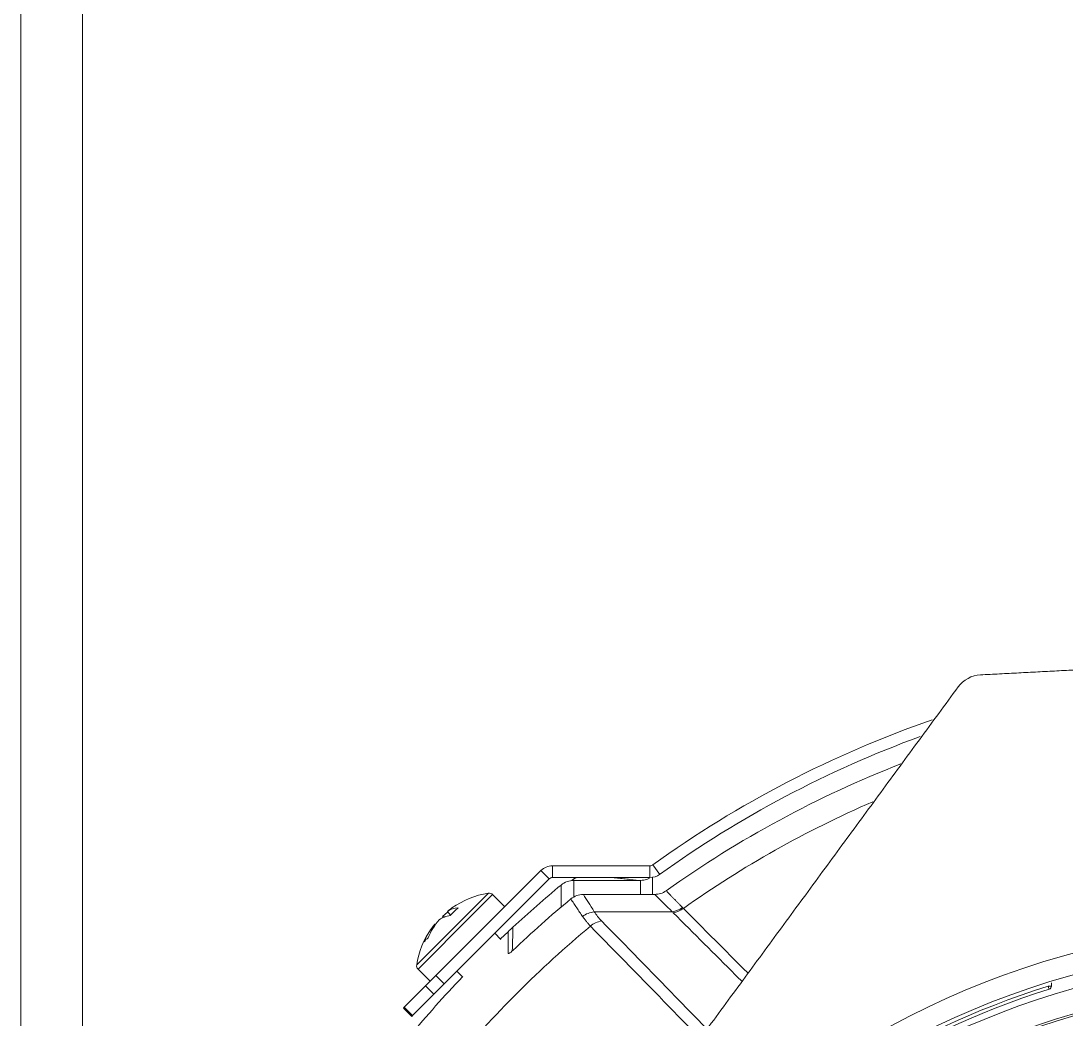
# Model space of a CAD drawing. Extents: x 8 to 113, y 2 to 87.
# Drawn here: x 45.12 to 48.313, y 39.113 to 42.163 of the extents above; entities that cross this region are included whole.
import ezdxf

# ---------------------------------------------------------------- set-up
doc = ezdxf.new("R2010")
doc.units = 0
doc.header["$MEASUREMENT"] = 0
doc.layers.add('OBJECT', color=7, linetype='CONTINUOUS')

msp = doc.modelspace()

# ---------------------------------------------------------------- linework, layer by layer
at = {"layer": 'OBJECT', "linetype": 'Continuous', "lineweight": 15}
for p, q in [((45.1203, 44.9982), (45.1203, 37.4432)), ((45.3083, 44.9982), (45.3083, 37.407)), ((46.7085, 39.5663), (46.3876, 39.2454)), ((46.7339, 39.5408), (46.7085, 39.5663)), ((46.7445, 39.5812), (46.7445, 39.5452)), ((47.0418, 39.5812), (46.7445, 39.5812)), ((47.0418, 39.5452), (47.0418, 39.5812)), ((47.0506, 39.584), (47.0716, 39.5548)), ((46.7339, 39.5408), (46.413, 39.2199)), ((47.0418, 39.5452), (46.7445, 39.5452)), ((46.8029, 39.536), (46.8089, 39.5408)), ((46.8098, 39.5364), (47.0132, 39.5364)), ((46.8098, 39.4852), (46.8098, 39.5364)), ((47.0132, 39.4935), (47.0132, 39.5364)), ((47.0493, 39.4935), (47.0494, 39.5458)), ((46.4887, 39.4376), (46.5483, 39.4972)), ((46.7702, 39.4546), (46.7703, 39.5221)), ((46.4993, 39.4311), (46.5612, 39.493)), ((46.5982, 39.456), (46.5612, 39.493)), ((46.3293, 39.2782), (46.4887, 39.4376)), ((46.3335, 39.2653), (46.4993, 39.4311)), ((46.4329, 39.4299), (46.4236, 39.4417)), ((46.8717, 39.4404), (47.1099, 39.4405)), ((46.3867, 39.4015), (46.3848, 39.403)), ((46.4104, 39.4286), (46.4142, 39.4245)), ((46.5862, 39.3563), (46.5678, 39.3747)), ((46.6083, 39.3795), (46.585, 39.3575)), ((46.3335, 39.2653), (46.3705, 39.2283)), ((46.3876, 39.2454), (46.3567, 39.2145)), ((46.413, 39.2199), (46.3876, 39.2454)), ((46.4518, 39.2587), (46.4702, 39.2404)), ((46.291, 39.1488), (46.3567, 39.2145)), ((46.3567, 39.2145), (46.3822, 39.1891)), ((46.413, 39.2199), (46.3822, 39.1891)), ((48.2683, 39.2231), (48.2683, 39.2136)), ((46.3822, 39.1891), (46.3164, 39.1233)), ((46.291, 39.1488), (46.2886, 39.1464)), ((46.2886, 39.1464), (46.3141, 39.1209)), ((46.3164, 39.1233), (46.291, 39.1488)), ((46.3164, 39.1233), (46.3141, 39.1209))]:
    msp.add_line(p, q, dxfattribs=at)
for centre, radius, start, end in [((48.0565, 40.0737), 0.0908, 92.9165, 143.6753), ((49.0083, 36.8582), 3.356, 109.2147, 125.6868), ((49.0083, 36.8582), 3.32, 110.0925, 125.6868), ((49.0083, 36.8182), 3.3001, 111.3151, 125.5068), ((49.0083, 36.8182), 3.226, 113.4906, 125.3053), ((46.7445, 39.5302), 0.051, 90, 135), ((47.0418, 39.5962), 0.015, 270, 305.6868), ((46.7445, 39.5302), 0.015, 90, 135), ((46.8098, 39.4744), 0.062, 90.019, 129.6151), ((47.0418, 39.5962), 0.051, 270, 305.6868), ((46.5886, 39.2379), 0.2624, 98.8332, 125.2925), ((46.5506, 39.4824), 0.015, 45, 98.8332), ((49.0083, 36.8182), 3.51, 129.6151, 132.8036), ((49.0083, 36.8182), 3.4583, 129.6816, 133.606), ((88.9051, 81.6517), 59.4022, 225.211093, 225.283781), ((46.5476, 39.2653), 0.2133, 125.0763, 130.0302), ((46.4596, 39.3887), 0.0641, 93.2967, 124.1673), ((46.5563, 39.2836), 0.2065, 125.2932, 130.0064), ((46.6221, 39.2625), 0.2526, 131.1567, 138.8433), ((46.8783, 39.3728), 0.0679, 95.606, 128.5288), ((47.1001, 39.5067), 0.067, 278.4304, 307.7215), ((47.1026, 39.5035), 0.0668, 278.8222, 308.1275), ((46.5432, 39.2701), 0.2067, 140.0005, 157.6092), ((46.5654, 39.2759), 0.2184, 140.0604, 157.0334), ((46.4408, 39.3527), 0.0765, 96.6903, 124.0959), ((46.4616, 39.3923), 0.0627, 144.6437, 152.9685), ((49.0083, 36.8182), 2.5846, 90, 269.5566), ((46.9045, 39.3457), 0.0675, 98.7042, 131.3393), ((46.5886, 39.2379), 0.2624, 144.7075, 171.1668), ((49.0083, 36.8182), 3.3559, 129.8053, 140.0591), ((49.0083, 36.8182), 3.51, 132.8036, 133.1382), ((46.4047, 39.3084), 0.0664, 127.4944, 142.5056), ((49.0068, 36.8194), 2.5189, 89.9644, 269.584), ((46.3441, 39.2759), 0.015, 171.1668, 225), ((49.0083, 36.8182), 2.481, 95.2353, 137.4552), ((49.0083, 36.8182), 3.51, 136.3387, 140.2829), ((49.0083, 36.8182), 2.4, 95.268, 264.7301), ((49.0084, 36.8181), 2.51, 107.3858, 139.0849), ((49.0083, 36.8182), 2.4066, 95.2661, 138.9717), ((48.2609, 39.377), 0.1636, 269.1375, 272.6091), ((47.6489, 39.02), 0.6394, 16.7228, 17.6036), ((48.2583, 39.2136), 0.01, 287.3858, 0), ((49.0083, 36.8182), 2.5, 107.3858, 139.2618)]:
    msp.add_arc(centre, radius, start, end, dxfattribs=at)
for points in [[(48.0518, 40.1643), (48.5181, 40.1887)], [(47.9833, 40.1274), (47.0371, 38.8378)], [(46.8173, 39.5452), (46.8089, 39.5408)], [(47.0049, 39.5364), (46.9282, 39.5452)], [(47.0916, 39.5046), (47.1411, 39.4538)], [(46.836, 39.4259), (46.8001, 39.4797)], [(47.0564, 39.4935), (46.8384, 39.4935)], [(47.1411, 39.4538), (47.1439, 39.4509)], [(47.1439, 39.4509), (47.3415, 39.2526)], [(46.8599, 39.3963), (46.836, 39.4259)]]:
    msp.add_open_spline(points, degree=1, dxfattribs=at)
for points, knots in [([(47.0402, 39.5435), (47.0376, 39.542), (47.0293, 39.5373), (47.0198, 39.5368), (47.0132, 39.5364)], [0, 0, 0, 0, 0.317788, 1, 1, 1, 1]), ([(47.0564, 39.4935), (47.0626, 39.494), (47.0752, 39.4949), (47.0861, 39.5014), (47.0916, 39.5046)], [0, 0, 0, 0, 0.493542, 1, 1, 1, 1]), ([(46.8384, 39.4935), (46.8315, 39.4929), (46.8175, 39.4916), (46.8059, 39.4837), (46.8001, 39.4797)], [0, 0, 0, 0, 0.498205, 1, 1, 1, 1]), ([(46.8384, 39.4935), (46.8487, 39.4775), (46.8589, 39.4616), (46.8717, 39.4404), (46.8717, 39.4404)], [0, 0, 0, 0, 0.999986, 1, 1, 1, 1]), ([(46.8717, 39.4404), (46.8717, 39.4404), (46.8778, 39.4309), (46.886, 39.4216), (46.8943, 39.4124)], [0, 0, 0, 0, 0.000031, 1, 1, 1, 1]), ([(47.1129, 39.4375), (47.1119, 39.4385), (47.1109, 39.4395), (47.1099, 39.4405), (47.1099, 39.4405)], [0, 0, 0, 0, 0.99972, 1, 1, 1, 1]), ([(47.3232, 39.2277), (47.3163, 39.2346), (47.246, 39.3046), (47.176, 39.3745), (47.1129, 39.4375)], [0, 0, 0, 0, 0.097978, 1, 1, 1, 1]), ([(46.8943, 39.4124), (46.9694, 39.3356), (47.0769, 39.2257), (47.1839, 39.1152), (47.2162, 39.0819)], [0, 0, 0, 0, 0.698492, 1, 1, 1, 1]), ([(46.6083, 39.3143), (46.6083, 39.3305), (46.6083, 39.369), (46.6083, 39.3756), (46.6083, 39.3795)], [0, 0, 0, 0, 0.420839, 1, 1, 1, 1]), ([(46.6233, 39.3935), (46.6231, 39.3835), (46.6224, 39.3593), (46.6218, 39.3352), (46.6214, 39.3211)], [0, 0, 0, 0, 0.414226, 1, 1, 1, 1]), ([(47.1952, 39.0533), (47.1633, 39.086), (47.0518, 39.2007), (46.9398, 39.3148), (46.8599, 39.3963)], [0, 0, 0, 0, 0.285977, 1, 1, 1, 1]), ([(46.6232, 39.3224), (46.6213, 39.3207), (46.6182, 39.3178), (46.614, 39.3149), (46.6111, 39.3133), (46.6092, 39.3129), (46.6084, 39.3134), (46.6084, 39.3141), (46.6083, 39.3143)], [0, 0, 0, 0, 0.29084, 0.479308, 0.632236, 0.786164, 0.918665, 1, 1, 1, 1])]:
    msp.add_open_spline(points, degree=3, knots=knots, dxfattribs=at)

doc.saveas('drawing.dxf')
